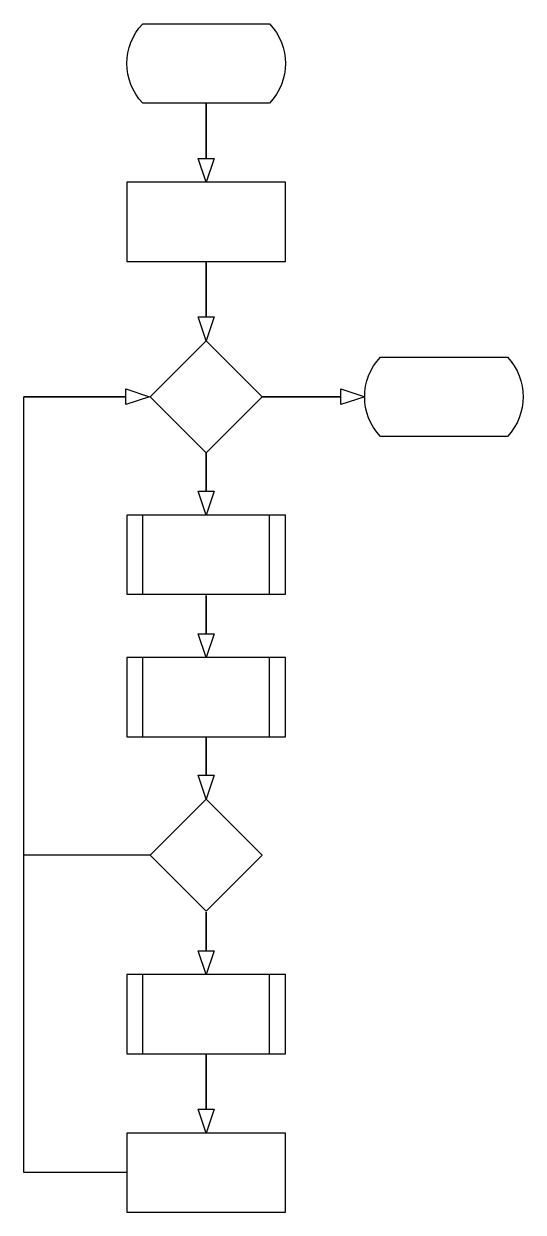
# Model space of a CAD drawing. Header units: inches. Extents: x 6.7 to 22.5, y 17.5 to 55.
import ezdxf

# ---------------------------------------------------------------- set-up
doc = ezdxf.new("R2010")
doc.units = ezdxf.units.IN
doc.header["$MEASUREMENT"] = 0

msp = doc.modelspace()

# ---------------------------------------------------------------- linework, layer by layer
for p, q in [((10.5, 37), (10.5, 39.5)), ((14.5, 37), (14.5, 39.5)), ((10.5, 32.5), (10.5, 35)), ((14.5, 32.5), (14.5, 35)), ((6.75, 18.75), (6.75, 28.768)), ((10.5, 22.5), (10.5, 25)), ((14.5, 22.5), (14.5, 25)), ((10, 18.75), (6.75, 18.75))]:
    msp.add_line(p, q)
for points in [[(10.5, 52.5, -0.4), (10.5, 55), (14.5, 55, -0.4), (14.5, 52.5)], [(18, 41.982, -0.4), (18, 44.482), (22, 44.482, -0.4), (22, 41.982)]]:
    msp.add_lwpolyline(points, format="xyb", close=True)
for points in [[(12.75, 50.75), (12.5, 50), (12.25, 50.75), (12.5, 50.75), (12.5, 52.5), (12.5, 50.75), (12.75, 50.75)], [(12.75, 45.75), (12.5, 45), (12.25, 45.75), (12.5, 45.75), (12.5, 47.5), (12.5, 45.75), (12.75, 45.75)], [(9.964, 43.482), (10.714, 43.232), (9.964, 42.982), (9.964, 43.232), (6.75, 43.232)], [(6.75, 43.232), (9.964, 43.232), (9.964, 43.482)], [(10.732, 28.768), (6.75, 28.768), (6.75, 43.232)], [(16.75, 43.482), (17.5, 43.232), (16.75, 42.982), (16.75, 43.232), (14.268, 43.232), (16.75, 43.232), (16.75, 43.482)], [(12.75, 40.25), (12.5, 39.5), (12.25, 40.25), (12.5, 40.25), (12.5, 41.464), (12.5, 40.25), (12.75, 40.25)], [(12.75, 35.75), (12.5, 35), (12.25, 35.75), (12.5, 35.75), (12.5, 36.964), (12.5, 35.75), (12.75, 35.75)], [(12.75, 31.286), (12.5, 30.536), (12.25, 31.286), (12.5, 31.286), (12.5, 32.5), (12.5, 31.286), (12.75, 31.286)], [(12.75, 25.75), (12.5, 25), (12.25, 25.75), (12.5, 25.75), (12.5, 26.964), (12.5, 25.75), (12.75, 25.75)], [(12.75, 20.75), (12.5, 20), (12.25, 20.75), (12.5, 20.75), (12.5, 22.5), (12.5, 20.75), (12.75, 20.75)]]:
    msp.add_lwpolyline(points)
for points in [[(10, 47.5), (15, 47.5), (15, 50), (10, 50)], [(12.5, 41.464), (14.268, 43.232), (12.5, 45), (10.732, 43.232)], [(10, 37), (15, 37), (15, 39.5), (10, 39.5)], [(10, 32.5), (15, 32.5), (15, 35), (10, 35)], [(12.5, 27), (14.268, 28.768), (12.5, 30.536), (10.732, 28.768)], [(10, 22.5), (15, 22.5), (15, 25), (10, 25)], [(10, 17.5), (15, 17.5), (15, 20), (10, 20)]]:
    msp.add_lwpolyline(points, close=True)

doc.saveas('drawing.dxf')
